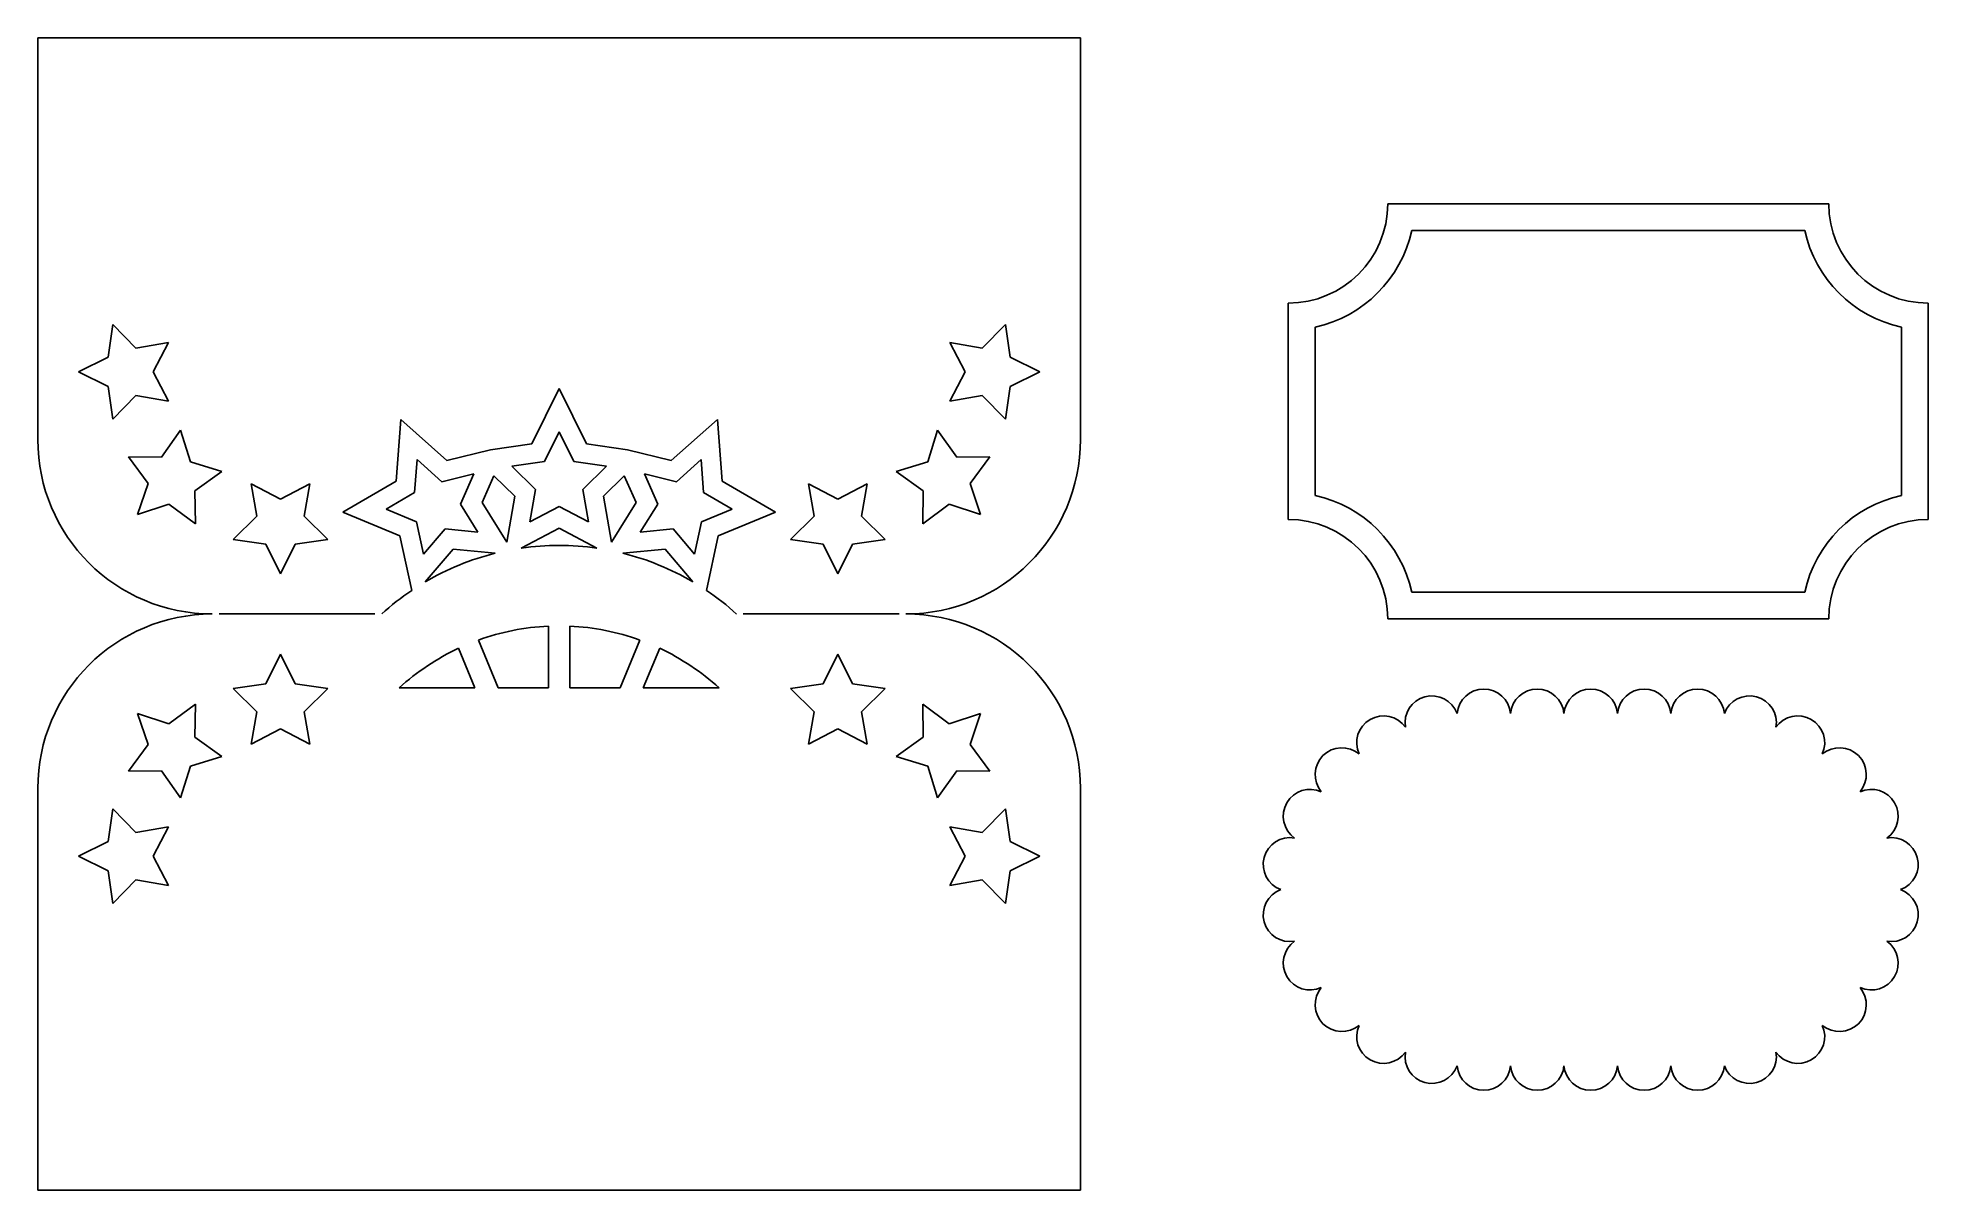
# Model space of a CAD drawing. Extents: x 341 to 482, y -227 to -141.
import ezdxf

# ---------------------------------------------------------------- set-up
doc = ezdxf.new("R2010")
doc.units = 0
doc.layers.get('0').update_dxf_attribs({"linetype": 'CONTINUOUS'})

msp = doc.modelspace()

# ---------------------------------------------------------------- linework, layer by layer
for p, q in [((341.476248, -171.278259), (341.476248, -141.332195)), ((341.476248, -141.332195), (419.155989, -141.332195)), ((419.155989, -171.278259), (419.155989, -141.332195)), ((442.05391, -153.697695), (474.910341, -153.697695)), ((443.838953, -155.697695), (473.125299, -155.697695)), ((434.642255, -161.109349), (434.642255, -177.232105)), ((482.321996, -161.109349), (482.321996, -177.232105)), ((346.710593, -165.140205), (347.064917, -162.701783)), ((347.064917, -162.701783), (348.784839, -164.466242)), ((413.56732, -162.701783), (411.847397, -164.466242)), ((413.921643, -165.140205), (413.56732, -162.701783)), ((436.642255, -162.894392), (436.642255, -175.447062)), ((480.321996, -162.894392), (480.321996, -175.447062)), ((348.784839, -164.466242), (351.213409, -164.049709)), ((351.213409, -164.049709), (350.066794, -166.230701)), ((411.847397, -164.466242), (409.418828, -164.049709)), ((409.418828, -164.049709), (410.565443, -166.230701)), ((344.501008, -166.230701), (346.710593, -165.140205)), ((416.131229, -166.230701), (413.921643, -165.140205)), ((346.710593, -167.321196), (344.501008, -166.230701)), ((347.064917, -169.759618), (346.710593, -167.321196)), ((350.066794, -166.230701), (351.213409, -168.411692)), ((380.316119, -167.473416), (378.275773, -171.607608)), ((382.356464, -171.607608), (380.316119, -167.473416)), ((410.565443, -166.230701), (409.418828, -168.411692)), ((413.56732, -169.759618), (413.921643, -167.321196)), ((413.921643, -167.321196), (416.131229, -166.230701)), ((348.784839, -167.995159), (347.064917, -169.759618)), ((351.213409, -168.411692), (348.784839, -167.995159)), ((409.418828, -168.411692), (411.847397, -167.995159)), ((411.847397, -167.995159), (413.56732, -169.759618)), ((368.519816, -169.778728), (368.176736, -174.376211)), ((371.960287, -172.847557), (368.519816, -169.778728)), ((392.112421, -169.778728), (388.67195, -172.847557)), ((392.455501, -174.37621), (392.112421, -169.778728)), ((350.690655, -172.596205), (352.11338, -170.584414)), ((352.11338, -170.584414), (352.844794, -172.937387)), ((378.275773, -171.607608), (375.213336, -172.052606)), ((380.316119, -170.705379), (379.225623, -172.914964)), ((381.406614, -172.914964), (380.316119, -170.705379)), ((385.418904, -172.052606), (382.356464, -171.607608)), ((408.518857, -170.584414), (407.787443, -172.937387)), ((409.941582, -172.596205), (408.518857, -170.584414)), ((349.700505, -174.539482), (348.226825, -172.564712)), ((348.226825, -172.564712), (350.690655, -172.596205)), ((352.844794, -172.937387), (355.197767, -173.668801)), ((369.730531, -172.775351), (369.547166, -175.23255)), ((371.569346, -174.415537), (369.730531, -172.775351)), ((375.213336, -172.052606), (371.960287, -172.847557)), ((379.225623, -172.914964), (376.787201, -173.269288)), ((383.845037, -173.269288), (381.406614, -172.914964)), ((388.67195, -172.847557), (385.418904, -172.052606)), ((390.901707, -172.775351), (389.062891, -174.415536)), ((391.085071, -175.23255), (390.901707, -172.775351)), ((407.787443, -172.937387), (405.43447, -173.668801)), ((412.405412, -172.564712), (409.941582, -172.596205)), ((410.931732, -174.539482), (412.405412, -172.564712)), ((348.909189, -176.872992), (349.700505, -174.539482)), ((355.197767, -173.668801), (353.185976, -175.091526)), ((359.551481, -175.715387), (357.370489, -174.568772)), ((357.370489, -174.568772), (357.787022, -176.997342)), ((361.732472, -174.568772), (359.551481, -175.715387)), ((361.31594, -176.997342), (361.732472, -174.568772)), ((364.194942, -176.699972), (368.176736, -174.37621)), ((373.962944, -173.830611), (371.569346, -174.415537)), ((372.97126, -176.086273), (373.962944, -173.830611)), ((374.583305, -175.973548), (375.461965, -173.974965)), ((375.461965, -173.974965), (377.01477, -175.488576)), ((376.787201, -173.269288), (378.55166, -174.98921)), ((382.080578, -174.98921), (383.845037, -173.269288)), ((383.617467, -175.488576), (385.170272, -173.974965)), ((385.170272, -173.974965), (386.048932, -175.973547)), ((386.669294, -173.83061), (387.660977, -176.086273)), ((389.062891, -174.415536), (386.669294, -173.83061)), ((396.437295, -176.699972), (392.455501, -174.37621)), ((399.316297, -176.997342), (398.899765, -174.568772)), ((398.899765, -174.568772), (401.080756, -175.715387)), ((401.080756, -175.715387), (403.261748, -174.568772)), ((403.261748, -174.568772), (402.845215, -176.997342)), ((405.43447, -173.668801), (407.44626, -175.091526)), ((411.723048, -176.872992), (410.931732, -174.539482)), ((353.185976, -175.091526), (353.217469, -177.555356)), ((369.547166, -175.23255), (367.419032, -176.474522)), ((374.583305, -175.973548), (376.416088, -178.917459)), ((376.416088, -178.917459), (377.01477, -175.488576)), ((378.55166, -174.98921), (378.135127, -177.417779)), ((382.49711, -177.417779), (382.080578, -174.98921)), ((383.617467, -175.488576), (384.216216, -178.917471)), ((384.216216, -178.917471), (386.048932, -175.973547)), ((393.213205, -176.474522), (391.085071, -175.23255)), ((407.44626, -175.091526), (407.414768, -177.555356)), ((351.242699, -176.081676), (348.909189, -176.872992)), ((353.217469, -177.555356), (351.242699, -176.081676)), ((357.787022, -176.997342), (356.022563, -178.717264)), ((363.080399, -178.717264), (361.31594, -176.997342)), ((368.461391, -178.446961), (364.194942, -176.699972)), ((367.419032, -176.474522), (369.699304, -177.408229)), ((369.699304, -177.408229), (370.22286, -179.815995)), ((374.26722, -178.181967), (372.97126, -176.086273)), ((378.135127, -177.417779), (380.316119, -176.271164)), ((380.316119, -176.271164), (382.49711, -177.417779)), ((387.660977, -176.086273), (386.365017, -178.181967)), ((390.409377, -179.815995), (390.932933, -177.408228)), ((390.932933, -177.408228), (393.213205, -176.474522)), ((392.170846, -178.446961), (396.437295, -176.699972)), ((397.551838, -178.717264), (399.316297, -176.997342)), ((402.845215, -176.997342), (404.609674, -178.717264)), ((407.414768, -177.555356), (409.389538, -176.081676)), ((409.389538, -176.081676), (411.723048, -176.872992)), ((356.022563, -178.717264), (358.460985, -179.071588)), ((360.641976, -179.071588), (363.080399, -178.717264)), ((369.334444, -182.520776), (368.461391, -178.446962)), ((370.22286, -179.815995), (371.815511, -177.935858)), ((371.815511, -177.935858), (374.26722, -178.181967)), ((377.501153, -179.367061), (380.316119, -177.887146)), ((383.131084, -179.367061), (380.316119, -177.887146)), ((386.365017, -178.181967), (388.816726, -177.935858)), ((388.816726, -177.935858), (390.409377, -179.815995)), ((392.170846, -178.446961), (391.297862, -182.520821)), ((399.990261, -179.071588), (397.551838, -178.717264)), ((404.609674, -178.717264), (402.171252, -179.071588)), ((358.460985, -179.071588), (359.551481, -181.281173)), ((359.551481, -181.281173), (360.641976, -179.071588)), ((370.347592, -181.881689), (372.420868, -179.43417)), ((375.558617, -179.749146), (372.420868, -179.43417)), ((385.07362, -179.749146), (388.211369, -179.43417)), ((390.284645, -181.881689), (388.211369, -179.43417)), ((401.080756, -181.281173), (399.990261, -179.071588)), ((402.171252, -179.071588), (401.080756, -181.281173)), ((443.838953, -182.643759), (473.125299, -182.643759)), ((354.976248, -184.278259), (366.596601, -184.278259)), ((405.655989, -184.278259), (394.03564, -184.278259)), ((379.516122, -185.182438), (379.516125, -189.785984)), ((381.116122, -185.182437), (381.116125, -189.785983)), ((442.05391, -184.643759), (474.910341, -184.643759)), ((358.460985, -189.484931), (359.551481, -187.275345)), ((359.551481, -187.275345), (360.641976, -189.484931)), ((372.823093, -186.832028), (374.046665, -189.785988)), ((374.301299, -186.219734), (375.778492, -189.785986)), ((386.330945, -186.219726), (384.853757, -189.78598)), ((387.809153, -186.832019), (386.585584, -189.785979)), ((401.080756, -187.275345), (399.990261, -189.484931)), ((402.171252, -189.484931), (401.080756, -187.275345)), ((356.022563, -189.839254), (358.460985, -189.484931)), ((357.787022, -191.559177), (356.022563, -189.839254)), ((360.641976, -189.484931), (363.080399, -189.839254)), ((363.080399, -189.839254), (361.31594, -191.559177)), ((368.402181, -189.785991), (374.046665, -189.785988)), ((375.778492, -189.785986), (379.516125, -189.785984)), ((381.116125, -189.785983), (384.853757, -189.78598)), ((386.585584, -189.785979), (392.230068, -189.785975)), ((399.990261, -189.484931), (397.551838, -189.839254)), ((397.551838, -189.839254), (399.316297, -191.559177)), ((404.609674, -189.839254), (402.171252, -189.484931)), ((402.845215, -191.559177), (404.609674, -189.839254)), ((353.217469, -191.001162), (351.242699, -192.474843)), ((353.185976, -193.464992), (353.217469, -191.001162)), ((407.44626, -193.464992), (407.414768, -191.001162)), ((407.414768, -191.001162), (409.389538, -192.474843)), ((351.242699, -192.474843), (348.909189, -191.683527)), ((348.909189, -191.683527), (349.700505, -194.017036)), ((357.370489, -193.987746), (357.787022, -191.559177)), ((359.551481, -192.841131), (357.370489, -193.987746)), ((361.732472, -193.987746), (359.551481, -192.841131)), ((361.31594, -191.559177), (361.732472, -193.987746)), ((399.316297, -191.559177), (398.899765, -193.987746)), ((398.899765, -193.987746), (401.080756, -192.841131)), ((401.080756, -192.841131), (403.261748, -193.987746)), ((403.261748, -193.987746), (402.845215, -191.559177)), ((409.389538, -192.474843), (411.723048, -191.683527)), ((411.723048, -191.683527), (410.931732, -194.017036)), ((349.700505, -194.017036), (348.226825, -195.991806)), ((355.197767, -194.887717), (353.185976, -193.464992)), ((405.43447, -194.887717), (407.44626, -193.464992)), ((410.931732, -194.017036), (412.405412, -195.991806)), ((352.11338, -197.972105), (352.844794, -195.619132)), ((352.844794, -195.619132), (355.197767, -194.887717)), ((407.787443, -195.619132), (405.43447, -194.887717)), ((408.518857, -197.972105), (407.787443, -195.619132)), ((348.226825, -195.991806), (350.690655, -195.960314)), ((350.690655, -195.960314), (352.11338, -197.972105)), ((409.941582, -195.960314), (408.518857, -197.972105)), ((412.405412, -195.991806), (409.941582, -195.960314)), ((341.476248, -197.278259), (341.476248, -227.224324)), ((419.155989, -197.278259), (419.155989, -227.224324)), ((347.064917, -198.7969), (346.710593, -201.235322)), ((348.784839, -200.561359), (347.064917, -198.7969)), ((411.847397, -200.561359), (413.56732, -198.7969)), ((413.56732, -198.7969), (413.921643, -201.235322)), ((346.710593, -201.235322), (344.501008, -202.325818)), ((351.213409, -200.144827), (348.784839, -200.561359)), ((350.066794, -202.325818), (351.213409, -200.144827)), ((410.565443, -202.325818), (409.418828, -200.144827)), ((409.418828, -200.144827), (411.847397, -200.561359)), ((413.921643, -201.235322), (416.131229, -202.325818)), ((344.501008, -202.325818), (346.710593, -203.416314)), ((351.213409, -204.506809), (350.066794, -202.325818)), ((409.418828, -204.506809), (410.565443, -202.325818)), ((416.131229, -202.325818), (413.921643, -203.416314)), ((346.710593, -203.416314), (347.064917, -205.854736)), ((347.064917, -205.854736), (348.784839, -204.090277)), ((348.784839, -204.090277), (351.213409, -204.506809)), ((411.847397, -204.090277), (409.418828, -204.506809)), ((413.56732, -205.854736), (411.847397, -204.090277)), ((413.921643, -203.416314), (413.56732, -205.854736)), ((341.476248, -227.224324), (419.155989, -227.224324))]:
    msp.add_line(p, q)
for centre, radius, start, end in [((434.642255, -153.697695), 7.411654, 270, 0), ((482.321996, -153.697695), 7.411654, 180, 270), ((434.642255, -153.697695), 9.411654, 282.269045, 347.730955), ((482.321996, -153.697695), 9.411654, 192.269045, 257.730955), ((354.476248, -171.278259), 13, 180, 270), ((406.155989, -171.278259), 13, 270, 0), ((434.642255, -184.643759), 9.411654, 12.269045, 77.730955), ((482.321996, -184.643759), 9.411654, 102.269045, 167.730955), ((434.642255, -184.643759), 7.411654, 0, 90), ((482.321996, -184.643759), 7.411654, 90, 180), ((380.316119, -198.807479), 19.643164, 104.016204, 120.496166), ((380.316119, -198.807479), 19.643164, 81.760857, 98.239146), ((380.316119, -198.807479), 19.643164, 59.503836, 75.983799), ((380.316119, -198.807479), 19.643164, 123.990702, 132.297724), ((380.316119, -198.807479), 19.643164, 47.702267, 56.00906), ((354.476248, -197.278259), 13, 90, 180), ((406.155989, -197.278259), 13, 360, 90), ((380.316133, -202.831298), 17.666983, 92.595405, 109.904671), ((380.316133, -202.831298), 17.666983, 70.095405, 87.404671), ((380.316133, -202.831298), 17.666983, 115.095405, 132.404671), ((380.316133, -202.831298), 17.666983, 47.595405, 64.904671), ((449.210893, -191.872033), 2, 5.279006, 174.720994), ((453.193927, -191.872033), 2, 5.279006, 174.720994), ((457.176961, -191.872033), 2, 5.279006, 174.720994), ((461.159995, -191.872033), 2, 5.279006, 174.720994), ((465.143029, -191.872033), 2, 5.279006, 174.720994), ((445.343344, -192.381206), 2, 20.279006, 189.720994), ((469.010578, -192.381206), 2, 350.279006, 159.720994), ((441.739362, -193.874024), 2, 35.279006, 204.720994), ((472.61456, -193.874024), 2, 335.279006, 144.720994), ((438.644553, -196.248755), 2, 50.279006, 219.720994), ((475.709369, -196.248755), 2, 320.279006, 129.720994), ((436.269822, -199.343564), 2, 65.279006, 234.720994), ((478.0841, -199.343564), 2, 305.279006, 114.720994), ((434.777004, -202.947546), 2, 80.279006, 249.720994), ((479.576918, -202.947546), 2, 290.279006, 99.720994), ((434.777004, -206.69961), 2, 110.279006, 279.720994), ((479.576918, -206.69961), 2, 260.279006, 69.720994), ((436.269822, -210.303592), 2, 125.279006, 294.720994), ((478.0841, -210.303592), 2, 245.279006, 54.720994), ((438.644553, -213.398401), 2, 140.279006, 309.720994), ((475.709369, -213.398401), 2, 230.279006, 39.720994), ((441.739362, -215.773132), 2, 155.279006, 324.720994), ((472.61456, -215.773132), 2, 215.279006, 24.720994), ((445.343344, -217.26595), 2, 170.279006, 339.720994), ((449.210893, -217.775123), 2, 185.279006, 354.720994), ((453.193927, -217.775123), 2, 185.279006, 354.720994), ((457.176961, -217.775123), 2, 185.279006, 354.720994), ((461.159995, -217.775123), 2, 185.279006, 354.720994), ((465.143029, -217.775123), 2, 185.279006, 354.720994), ((469.010578, -217.26595), 2, 200.279006, 9.720994)]:
    msp.add_arc(centre, radius, start, end)

doc.saveas('drawing.dxf')
